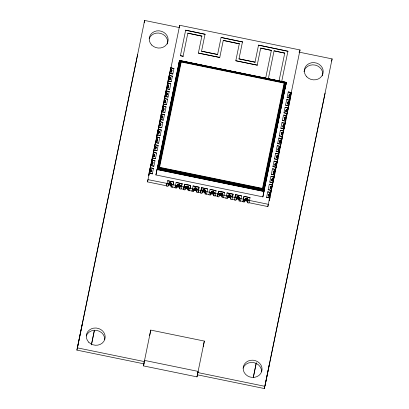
<?xml version="1.0" encoding="UTF-8"?>
<svg xmlns="http://www.w3.org/2000/svg" width="409" height="409" viewBox="0 0 409 409"><rect width="100%" height="100%" fill="white"/><g stroke="black" fill="none" stroke-linecap="round" stroke-linejoin="round"><path stroke-width="0.61" d="M262.869 196.882L263.974 191.31L262.506 188.416L159.566 167.301L157.015 169.561L155.916 174.95L262.869 196.882L286.346 82.413L179.566 60.45L178.304 65.997M173.073 184.674L171.591 184.617C171.892 183.743 171.248 182.792 170.359 182.634C168.237 182.24 168.165 185.072 167.946 186.443L166.489 186.146L167.041 183.436L147.986 179.633L147.526 181.898L166.575 185.809L167.618 180.717L173.636 181.949L173.073 184.776L175.512 185.277L176.11 182.455L182.123 183.692L181.029 189.127L179.577 188.83C179.904 187.48 180.957 184.853 178.851 184.372C177.971 184.168 177 184.791 176.939 185.717L175.533 185.175L175.067 187.547L172.608 187.046M189.571 190.625L192.031 191.029L193.089 185.937L199.101 187.174L198.079 192.266L200.517 192.767L201.576 187.68L207.593 188.912L207.031 191.739L209.485 192.245L210.068 189.423L216.085 190.655L215.517 193.483L217.977 193.984L217.43 196.591L218.881 196.893C218.948 195.354 219.459 192.266 221.693 193.212C222.389 193.523 222.767 194.341 222.527 195.067L224.014 195.119L223.478 197.833M217.977 193.984L218.554 191.161L224.572 192.394L218.534 191.264L217.43 196.591M188.615 187.859L190.021 188.401L190.614 185.43L184.597 184.198L183.472 189.628L184.924 189.924C183.932 184.198 191.223 185.696 188.063 190.568L189.035 190.768M223.529 197.593L225.967 198.089M224.572 192.394L223.994 195.221L226.463 195.727L227.046 192.905L233.064 194.137L231.964 199.577L230.512 199.275C230.84 197.93 231.893 195.297 229.786 194.822C228.907 194.618 227.941 195.241 227.874 196.162L226.417 195.865L225.916 198.334L226.888 198.534M197.128 189.224L197.056 189.842L198.513 190.144L198.007 192.608L196.555 192.312C197.092 190.87 197.838 187.828 195.41 187.823C194.653 187.833 193.978 188.437 193.917 189.198L192.46 188.902L191.959 191.371L192.93 191.565M205.047 194.05C205.369 192.705 206.422 190.073 204.316 189.597C203.437 189.393 202.47 190.016 202.404 190.942L200.952 190.64L200.451 193.109L201.903 193.406L202.455 190.696M151.003 168.012L153.431 168.406L150.185 167.741L149.919 169.055C152.25 169.132 151.514 172.721 149.336 171.872L149.07 173.186L152.312 173.856L149.28 173.334L147.526 181.898M155.451 158.58L152.225 157.813L152.496 156.499C154.668 157.347 155.41 153.758 153.073 153.682L153.344 152.368L156.586 153.032L155.451 158.58L152.439 157.961L151.979 160.231L154.991 160.819L151.765 160.052L151.494 161.371C153.83 161.443 153.089 165.037 150.916 164.183L150.645 165.502L153.891 166.166L150.86 165.65L150.4 167.889M158.605 143.206L155.384 142.439L155.655 141.125C157.828 141.974 158.569 138.38 156.233 138.308L156.504 136.989L159.745 137.659L158.605 143.206L155.599 142.588L155.139 144.827L158.145 145.446L154.924 144.679L154.653 145.998C156.99 146.069 156.248 149.663 154.075 148.81L153.804 150.129L157.046 150.793L154.019 150.272L152.808 156.197L153.82 156.836L154.326 154.367M162.22 118.252L162.496 116.647L161.944 115.645L160.972 115.246L161.243 113.932L164.484 114.597L163.344 120.144L160.338 119.525L159.878 121.764L162.884 122.383L159.663 121.616L159.392 122.935C161.55 122.961 161.166 126.355 159.05 125.798L158.298 129.479L161.304 130.067L158.084 129.305L157.813 130.619C160.149 130.696 159.408 134.285 157.235 133.436L156.964 134.75L160.205 135.415L157.179 134.898L155.967 140.824L156.703 141.171L157.204 138.702M163.038 106.391L166.064 106.907L162.823 106.243L162.552 107.562C164.883 107.633 164.147 111.228 161.974 110.374L161.703 111.693L164.945 112.357L161.918 111.836L161.458 114.075L164.484 114.597M164.617 98.702L167.644 99.218L164.403 98.554L164.132 99.873C166.463 99.944 165.727 103.538 163.554 102.685L163.283 104.004L166.524 104.668L163.498 104.152L162.802 107.541L163.789 102.736M166.959 95.195L167.23 93.584L166.683 92.582L165.711 92.183L165.982 90.87L169.224 91.534L166.197 91.018L166.657 88.779L169.663 89.392L170.804 83.845L167.562 83.18L167.291 84.499C169.623 84.571 168.886 88.165 166.714 87.311L166.443 88.63L169.663 89.392M170.118 79.816L170.389 78.211L169.842 77.204L168.871 76.81L169.142 75.496L172.383 76.161L169.352 75.639L169.812 73.4L172.823 74.019L173.963 68.472L170.722 67.807L170.451 69.121C172.782 69.198 172.046 72.792 169.873 71.938L169.602 73.252L172.823 74.019M171.136 186.847L170.885 185.747L169.858 185.103L170.359 182.634M215.037 195.85L213.534 195.793C213.861 194.444 214.914 191.816 212.808 191.34C211.928 191.136 210.957 191.755 210.896 192.68L209.505 192.143L208.938 194.853M239.004 201.018C239.331 199.669 240.38 197.041 238.273 196.56C237.394 196.356 236.428 196.98 236.361 197.905L234.909 197.608L235.533 194.643L241.55 195.88L240.988 198.702L243.427 199.203L244.025 196.386L250.042 197.619L249.48 200.446L268.309 204.311L267.849 206.576L249.015 202.716M248.064 199.669L247.992 200.292L249.495 200.349L248.948 203.058L247.491 202.757C248.028 201.32 248.774 198.278 246.351 198.268C245.589 198.283 244.914 198.881 244.853 199.648L243.396 199.347L242.895 201.816M277.184 155.532L276.683 158.002L278.105 157.864L278.606 155.394C276.433 154.546 275.692 158.135 278.028 158.211L276.525 165.548M278.273 155.839L279.081 151.892L276.075 151.274L277.21 145.727L280.456 146.391L280.185 147.71C278.013 146.857 277.271 150.451 279.608 150.522L278.371 156.545M284.112 115.2L286.52 115.696L286.98 113.457L283.969 112.838L285.109 107.291L288.35 107.956L288.079 109.269C285.906 108.421 285.17 112.015 287.501 112.086L285.998 119.428L284.582 119.566L285.083 117.097L286.499 116.959L286.77 115.645L283.529 114.98L282.389 120.522L285.4 121.141L284.475 125.65M288.094 108.037L288.56 105.767L285.548 105.149L286.689 99.602L289.93 100.266L289.659 101.585C287.486 100.732 286.75 104.326 289.081 104.397L287.578 111.739L286.162 111.877L286.663 109.413M286.689 99.602L289.674 100.317L290.139 98.078L287.128 97.465L288.268 91.918L291.51 92.582L291.239 93.896C289.066 93.047 288.33 96.636 290.661 96.713L289.158 104.055L288.11 104.034L288.611 101.565M181.565 186.412L180.129 186.121M232.501 196.862L231.065 196.565M242.961 201.576L244.025 196.386M173.636 181.949L172.542 187.388L171.57 187.189M182.123 183.692L181.56 186.514L184.019 187.02M233.064 194.137L232.496 196.964L234.976 197.368M144.392 363.938L76.897 350.099L77.352 347.854L144.847 361.694M82.153 324.516L77.531 347.246L137.603 54.637M144.167 22.694L144.622 20.45L179.617 27.628M91.509 344.352L94.387 330.221M148.564 175.655L149.336 171.872M149.919 169.055L149.413 171.524L150.287 168.457L150.052 169.597M149.684 170.21L150.916 164.183M150.993 163.84L152.496 156.499M154.075 148.81L152.808 156.197M155.655 141.125L154.152 148.462L155.4 149.147L155.906 146.683M157.235 133.436L155.967 140.824M159.05 125.798L157.312 133.089L158.283 133.487L158.784 131.018M162.47 117.02L161.811 117.925L160.394 118.063L158.891 125.399L159.863 125.798L160.364 123.329M161.974 110.374L160.471 117.715L161.095 117.894L161.601 115.425M163.554 102.685L162.051 110.026L163.298 110.711L163.799 108.247M167.209 93.958L166.55 94.862L165.134 95L163.631 102.342L164.602 102.736L165.103 100.266M166.714 87.311L165.21 94.653L166.182 95.046L166.683 92.582M167.562 83.18L166.79 86.964L167.762 87.362L168.263 84.893M148.82 175.604L149.28 173.334M150.4 167.92L151.151 164.234M151.729 161.417L151.228 163.886L151.964 164.234L152.47 161.765M151.979 160.2L151.749 161.335L152.439 157.961M167.521 83.41L168.293 79.627L169.709 79.484L170.369 78.584M169.873 71.938L168.37 79.28L169.617 79.965L170.118 77.495M170.722 67.807L169.945 71.59L170.573 71.769L171.074 69.3M154.387 148.513L154.888 146.044M155.139 144.858L155.64 142.404M157.547 133.135L158.068 130.589M159.127 125.451L159.761 122.332M159.878 121.795L160.338 119.525M160.706 117.761L161.34 114.643L161.11 115.788M161.458 114.106L161.918 111.836M161.959 111.657L162.209 110.42M162.286 110.077L162.787 107.608M163.866 102.388L165.078 96.463L168.084 97.081L169.224 91.534M165.441 94.699L165.947 92.235M166.192 91.043L166.944 87.362M167.02 87.015L167.526 84.545M172.383 76.161L171.243 81.708L168.237 81.089L167.772 83.359L170.804 83.845M168.6 79.326L169.121 76.774M169.73 73.835L169.98 72.603M170.18 71.641L170.681 69.172M179.239 27.551L179.699 25.281L300.022 49.959L299.562 52.229M150.543 169.234L150.042 171.703L150.389 171.923L150.89 169.454M151.621 164.014L152.122 161.55M153.201 156.33L153.702 153.861M154.781 148.641L155.282 146.177M156.361 140.957L156.862 138.487M157.94 133.268L158.441 130.798M159.515 125.578L160.021 123.114M162.675 110.205L163.181 107.736M164.254 102.516L164.755 100.052M165.834 94.832L166.335 92.362M167.414 87.143L167.915 84.678M168.994 79.458L169.495 76.989M153.544 156.545L154.05 154.081M155.123 148.861L155.63 146.391M161.443 118.109L161.944 115.645M163.022 110.425L163.523 107.956M169.341 79.673L169.842 77.204M171.422 69.52L170.921 71.989L171.197 72.275L171.698 69.811M150.665 172.209L151.166 169.745M152.368 163.907L152.746 162.056M156.979 141.463L157.48 138.994M158.559 133.774L159.06 131.304M160.267 125.471L160.64 123.62M161.846 117.782L162.22 115.931M164.878 103.027L165.379 100.558M166.458 95.338L166.959 92.869M168.16 87.035L168.539 85.184M150.977 171.933L151.35 170.083M152.557 164.249L152.93 162.399M154.137 156.56L154.51 154.709M155.711 148.876L156.09 147.025M157.291 141.187L157.669 139.336M158.999 132.884L159.249 131.647M160.451 125.814L160.829 123.963M151.187 171.688L151.437 170.456M152.767 164.004L153.017 162.767M162.03 118.124L162.409 116.274M163.61 110.44L163.989 108.59M165.19 102.751L165.568 100.9M166.77 95.062L167.148 93.211M168.35 87.378L168.728 85.527M154.326 156.693L154.597 155.083M155.926 148.631L156.177 147.393M157.506 140.941L157.756 139.709M159.086 133.252L159.336 132.02M160.665 125.568L160.916 124.331M162.24 117.879L162.496 116.647M169.929 79.689L170.302 77.838M171.509 71.999L171.882 70.149M160.64 125.941L160.89 124.709M163.672 110.921L164.075 108.958M165.277 103.124L165.65 101.274M166.979 94.816L167.23 93.584M168.559 87.132L168.81 85.895M170.139 79.443L170.389 78.211M171.719 71.754L171.969 70.522M156.586 153.032L153.559 152.516M159.745 137.659L156.719 137.138M158.298 129.454L158.758 127.214L161.785 127.731L158.544 127.066L158.815 125.747M163.344 120.144L160.123 119.377L160.394 118.063M168.084 97.081L164.863 96.314L165.134 95M171.243 81.708L168.022 80.941L168.293 79.627M173.963 68.472L170.931 67.955M180.415 55.706L183.089 56.253L180.415 55.706L185.66 30.184L205.027 34.259L185.66 30.184M187.838 33.155L201.852 36.13L187.838 33.155L183.089 56.253M167.618 180.717L173.615 182.046M168.626 183.375L168.125 185.844L169.035 185.129L169.536 182.665M168.35 185.533L168.856 183.063M168.661 185.292L169.162 182.823M169.444 185.067L169.945 182.598M170.256 185.231L170.757 182.767M170.604 185.451L171.105 182.987M170.885 185.747L171.386 183.278M171.074 186.09L171.576 183.626M171.085 187.087L171.662 183.999M198.37 53.078L219.761 57.47L198.37 53.078L201.872 36.033M201.545 51.207L217.588 54.499L201.545 51.207L205.047 34.162M174.98 187.884L175.481 185.42M176.11 182.455L182.102 183.789M176.985 185.476L176.432 188.186L175.466 187.987M177.117 185.119L176.611 187.588C177.296 186.289 179.531 186.744 179.648 188.206L180.149 185.742M176.841 187.276L177.342 184.807M177.153 187.031L177.654 184.561M177.521 186.872L178.022 184.403M177.93 186.806L178.431 184.341M178.35 186.841L178.851 184.372M178.743 186.974L179.244 184.505M179.096 187.194L179.597 184.725M179.372 187.486L179.873 185.021M179.561 187.833L180.062 185.364M143.426 365.891L144.541 360.406L198.109 371.392L196.995 376.878L143.426 365.891L150.773 330.094L204.336 341.08L203.222 346.561M149.653 335.574L150.773 330.094M183.472 189.628L184.597 184.198M185.103 189.326L185.604 186.857M185.834 186.55L185.328 189.014L186.836 188.585L188.053 189.571L188.554 187.107M185.64 188.774L186.141 186.305M186.013 188.615L186.514 186.146M186.422 188.549L186.923 186.08M186.836 188.585L187.337 186.115M187.235 188.718L187.736 186.248M187.583 188.938L188.084 186.468M187.864 189.229L188.365 186.76M188.135 189.95L188.641 187.48M189.52 190.87L190.614 185.43M221.09 37.449L242.46 41.938L221.09 37.449L217.588 54.499M193.089 185.937L199.086 187.271L198.513 190.144M223.263 40.419L239.285 43.809L223.263 40.419L219.761 57.47M193.411 191.668L194.096 188.6M193.59 191.069L194.321 188.288M193.82 190.758L194.633 188.048M194.132 190.512L194.5 190.354L195.006 187.884M194.5 190.354L194.909 190.287L195.41 187.823M195.829 187.859L195.328 190.323L194.909 190.287M196.223 187.987L195.722 190.456L196.54 191.315L197.041 188.846M196.075 190.676L196.576 188.206M196.351 190.967L196.852 188.503M200.952 190.64L201.576 187.68M202.583 190.343L202.082 192.808L202.992 192.097L203.493 189.628M202.307 192.496L202.813 190.032M202.619 192.256L203.12 189.786M203.401 192.031L203.902 189.561M204.316 189.597L203.815 192.066L204.843 192.711L205.119 193.431L205.62 190.962M204.214 192.199L204.715 189.73M204.561 192.419L205.062 189.95M204.843 192.711L205.344 190.241M205.032 193.058L205.533 190.589M207.593 188.912L201.555 187.777M235.804 60.757L257.195 65.143L235.804 60.757L239.306 43.712M210.068 189.423L216.085 190.655M210.942 192.44L210.395 195.149L209.423 194.95M211.075 192.082L210.574 194.551C211.254 193.252 213.488 193.708 213.605 195.175L214.106 192.705M210.799 194.239L211.3 191.77M211.11 193.994L211.611 191.53M211.479 193.835L211.985 191.371M238.979 58.886L255.022 62.173L238.979 58.886L242.481 41.836M211.888 193.774L212.389 191.305M212.307 193.805L212.808 191.34M212.7 193.938L213.201 191.473M213.053 194.157L213.554 191.693M213.329 194.449L213.83 191.985M213.518 194.796L214.019 192.327M214.986 196.09L215.538 193.38L214.086 193.084M219.791 193.513L219.29 195.983L220.794 195.548L222.01 196.54L222.511 194.071M219.597 195.737L220.098 193.268M219.97 195.579L220.471 193.109M220.379 195.512L220.88 193.048M220.794 195.548L221.295 193.079M221.192 195.681L221.693 193.212M221.54 195.901L222.041 193.431M221.821 196.192L222.322 193.723M222.598 194.444L222.026 197.537L222.992 197.736M227.046 192.905L233.043 194.234M227.373 198.631L227.92 195.921M258.524 45.128L287.916 51.258L258.524 45.128L255.022 62.173M228.053 195.563L227.552 198.033L228.089 197.481L229.285 197.291L229.786 194.822M227.777 197.721L228.278 195.251M228.089 197.481L228.59 195.011M228.457 197.317L228.963 194.853M228.866 197.256L229.367 194.786M230.185 194.955L229.679 197.419L230.497 198.278L230.998 195.814M230.032 197.639L230.533 195.175M260.697 48.098L271.371 50.389L260.697 48.098L257.195 65.143M230.308 197.936L230.809 195.466M230.584 198.656L231.085 196.187M236.412 197.665L235.86 200.374L234.408 200.073L235.533 194.643M236.54 197.307L236.039 199.776L236.949 199.06L237.45 196.591M236.269 199.464L236.77 196.995M236.576 199.219L237.077 196.749M237.358 198.994L237.859 196.53M238.273 196.56L237.772 199.03L238.989 200.021L239.49 197.552M238.171 199.163L238.672 196.693M238.519 199.382L239.02 196.913M238.8 199.674L239.301 197.21M239.076 200.395L239.577 197.93M241.55 195.88L235.512 194.745M274.066 50.839L284.741 53.134L274.066 50.839L268.345 78.681M245.032 199.045L244.352 202.112L243.381 201.913M244.531 201.514L245.257 198.738M244.756 201.202L245.569 198.493M245.068 200.962L245.436 200.804L245.942 198.334M245.436 200.804L245.845 200.737L246.351 198.268M247.563 202.138L247.287 201.417L246.264 200.773L246.765 198.304M246.658 200.906L247.164 198.437M247.01 201.126L247.511 198.656M247.287 201.417L247.788 198.948M247.476 201.76L247.982 199.295M250.042 197.619L244.004 196.484M285.257 87.93L286.346 82.413L179.454 60.491L155.916 174.95M269.142 200.282L269.603 198.012L266.617 197.296L269.858 197.961L269.357 200.43M269.628 199.111L270.129 196.647C267.798 196.571 268.534 192.982 270.707 193.83L270.978 192.516L267.737 191.852L270.124 192.445M268.176 189.71L271.438 190.277L271.709 188.958C269.373 188.886 270.114 185.292 272.287 186.146L272.558 184.827L269.316 184.162L268.176 189.71L271.182 190.328L270.722 192.567M269.756 182.02L273.018 182.588L273.289 181.274C270.952 181.197 271.694 177.603 273.866 178.457L274.137 177.138L270.896 176.473L269.756 182.02L272.762 182.639L271.842 187.148M270.896 176.473L273.882 177.194L274.505 174.152M271.336 174.336L274.597 174.899L274.868 173.585C272.532 173.513 273.273 169.919 275.446 170.768L275.717 169.454L272.476 168.789L271.336 174.336L274.342 174.95L273.882 177.194M272.476 168.789L275.461 169.505L275.922 167.266L272.936 166.55L276.177 167.215L276.448 165.896C274.112 165.824 274.853 162.23 277.026 163.084L277.297 161.765L274.056 161.1L272.915 166.647M274.056 161.1L277.041 161.816L277.501 159.576L274.516 158.861L277.757 159.525L278.028 158.211M278.606 155.394L278.877 154.081L275.635 153.416L278.018 154.009M276.075 151.274L279.337 151.841L279.608 150.522M277.21 145.727L280.201 146.442M277.655 143.585L280.917 144.152L281.188 142.833C278.851 142.761 279.592 139.167 281.765 140.021L282.036 138.702L278.79 138.037L277.655 143.585L280.661 144.203L279.971 147.593M278.79 138.037L281.781 138.753M279.229 135.9L282.496 136.463L282.762 135.149C280.431 135.072 281.167 131.483 283.345 132.332L283.611 131.018L280.369 130.353L279.229 135.9L282.241 136.514L281.32 141.023M280.369 130.353L283.36 131.069L283.861 128.646M280.809 128.211L284.071 128.779L284.342 127.46C282.011 127.388 282.747 123.794 284.925 124.648L285.191 123.329L281.949 122.664L280.809 128.211L283.82 128.83L283.36 131.069M281.949 122.664L284.337 123.257M282.389 120.522L285.651 121.09L285.922 119.776C284.562 119.771 283.79 117.807 285.083 117.097M283.969 112.838L287.23 113.405L287.501 112.086M285.109 107.291L288.1 108.007L288.56 105.767M285.548 105.149L288.81 105.716L289.081 104.397M287.128 97.465L290.39 98.027L290.661 96.713M288.268 91.918L291.254 92.633M268.509 195.753L268.759 194.52M270.088 188.063L270.339 186.831M271.668 180.379L271.919 179.142M273.115 173.043L273.498 171.458M274.822 165.001L275.078 163.769M276.274 157.669L276.525 156.437M277.854 149.98L278.105 148.748M276.279 157.935L276.653 156.085M277.982 149.628L278.232 148.395M279.562 141.943L279.812 140.706M281.141 134.254L281.392 133.022M285.753 111.545L286.003 110.312M287.333 103.86L287.583 102.623M288.912 96.171L289.163 94.939M268.606 196.059L268.984 194.209M270.185 188.375L270.564 186.524M271.765 180.686L272.143 178.835M273.345 173.002L273.723 171.151M274.925 165.313L275.303 163.462M284.301 118.881L284.552 117.644M285.881 111.192L286.131 109.96M287.461 103.508L287.711 102.27M288.912 96.437L289.291 94.586M276.504 157.623L276.878 155.773M278.084 149.939L278.457 148.089M279.664 142.25L280.037 140.399M281.244 134.566L281.617 132.715M282.824 126.877L283.197 125.026M284.398 119.188L284.776 117.337M285.978 111.504L286.356 109.653M287.558 103.814L287.936 101.964M289.137 96.13L289.516 94.275M268.912 195.819L269.291 193.968M270.87 186.284L270.369 188.748L271.786 188.61L273.289 181.274M271.944 181.064L272.45 178.595M273.524 173.375L274.03 170.911M275.61 163.222L275.104 165.691L275.876 165.466L276.377 163.002M278.764 147.848L278.263 150.313L279.684 150.175L281.188 142.833M279.843 142.629L280.344 140.159M281.423 134.939L281.924 132.47M283.002 127.255L283.503 124.786M287.742 104.193L288.243 101.723M289.321 96.504L289.823 94.034M268.79 196.438L269.158 196.279L269.659 193.815M270.732 188.595L271.239 186.126M272.818 178.436L272.312 180.906L273.365 180.926L274.868 173.585M274.398 170.752L273.892 173.217L274.71 173.191L275.349 170.072M275.472 165.533L275.973 163.063M277.051 157.843L277.553 155.374M278.631 150.159L279.132 147.69M280.712 140.001L280.211 142.47L281.259 142.49L282.762 135.149M282.292 132.317L281.791 134.781L282.609 134.755L283.11 132.286M283.371 127.097L283.872 124.627M284.95 119.408L285.451 116.938M286.53 111.718L287.031 109.254M290.191 93.881L289.69 96.345L290.502 96.32L291.004 93.85M269.158 196.279L269.562 196.218L270.063 193.748M271.136 188.529L271.642 186.059M272.716 180.844L273.222 178.375M274.296 173.155L274.802 170.686M277.455 157.782L277.956 155.313M279.035 150.093L279.536 147.623M280.615 142.404L281.116 139.939M282.195 134.719L282.696 132.25M283.774 127.03L284.275 124.566M285.354 119.346L285.855 116.877M286.934 111.657L287.435 109.188M288.514 103.968L289.015 101.504M290.093 96.284L290.594 93.814M269.562 196.218L269.971 196.254L270.472 193.784M270.722 192.598L271.474 188.912M271.55 188.564L272.051 186.095M272.803 182.455L272.302 184.909L269.899 184.387M273.13 180.875L273.652 178.324M275.461 169.536L276.213 165.849M276.29 165.502L276.791 163.033M277.041 161.846L277.501 159.576M277.542 159.398L277.793 158.16M277.869 157.813L279.081 151.892M279.122 151.708L279.373 150.476M279.449 150.129L279.95 147.659M279.971 147.577L280.661 144.203M281.029 142.439L282.241 136.514M284.189 127.066L285.692 119.725M285.763 119.377L286.285 116.831L286.055 117.961M286.515 115.721L287.144 112.654M287.343 111.693L287.982 108.574L287.752 109.714M288.923 104.004L289.562 100.885L289.332 102.03M289.674 100.348L290.426 96.662M271.709 188.958L269.971 196.254M274.945 173.237L276.448 165.896M282.839 134.801L284.342 127.46M284.419 127.112L285.922 119.776M290.738 96.366L291.51 92.582M253.278 377.533L256.279 362.788M197.511 374.833L264.378 388.55L264.833 386.306L197.966 372.589M269.633 362.967L265.012 385.697L325.083 93.088M331.648 61.145L332.103 58.901L298.979 52.107M76.897 350.099L144.622 20.45M91.412 344.884L94.361 330.513M153.099 154.781L154.019 150.272M156.258 139.408L157.179 134.898M157.838 131.724L158.068 130.599M159.53 123.472L159.761 122.352M164.152 100.972L165.078 96.463M167.312 85.599L168.237 81.089M168.891 77.909L169.121 76.79M169.352 75.639L169.812 73.4M170.599 69.607L179.699 25.281M152.291 173.953L153.431 168.406M153.871 166.264L155.011 160.717M157.03 150.89L158.165 145.343M160.185 135.517L161.325 129.97M161.765 127.828L162.905 122.281M164.924 112.455L166.064 106.907M166.504 104.765L167.644 99.218M179.74 60.496L157.47 168.891L263.81 190.706L286.259 82.332L263.923 191.044L157.23 169.162L179.566 60.45L181.202 61.984L284.148 83.099L286.08 82.306M179.97 60.639L157.792 168.58L263.631 190.287L285.809 82.342M159.566 167.301L181.202 61.984M168.498 183.733L166.995 183.677M185.476 187.215L183.973 187.158M205.594 191.34L207.051 191.642L206.499 194.352L205.528 194.152M196.995 376.878L204.336 341.08M239.556 198.309L241.008 198.605L240.456 201.315L239.485 201.116M265.671 78.134L271.392 50.292M278.918 81.493L284.761 53.032M281.714 81.432L287.936 51.161M262.506 188.416L284.148 83.099M266.596 197.399L267.737 191.852M274.495 158.963L275.635 153.416M267.849 206.576L269.603 198.012M273.422 179.459L273.652 178.339M275.001 171.775L275.344 170.093M291.05 93.666L300.022 49.959M269.858 197.961L270.129 196.647M253.309 377.435L256.259 363.069M264.378 388.55L332.103 58.901M192.46 188.902L190.073 188.16M219.561 193.825L219.382 194.423L217.931 194.127M245.845 200.737L246.264 200.773M179.398 60.609L205.666 65.992M206.918 66.253L223.805 69.714M225.057 69.97L237.568 72.536M238.815 72.792L255.707 76.258M256.954 76.514L269.465 79.08M270.717 79.336L285.727 82.413M157.082 169.387L263.974 191.31M157.015 169.561L263.969 191.494M184.577 184.295L190.594 185.533M198.523 189.996L200.998 190.502M181.1 188.784L183.539 189.285M206.571 194.009L209.025 194.515M215.057 195.753L217.516 196.254M232.036 199.234L234.475 199.735M240.528 200.972L242.982 201.479M149.198 38.743A9.499 8.604 11.5 0 1 160.768 33.42A9.499 8.604 11.5 0 1 167.429 44.019M303.974 71.662A9.499 8.604 11.5 0 1 315.237 65.097A9.499 8.604 11.5 0 1 322.496 75.849M243.125 368.151A9.499 8.604 11.5 0 1 253.79 362.609A9.499 8.604 11.5 0 1 261.617 371.755A9.499 8.604 11.5 0 1 245.645 374.409A9.499 8.604 11.5 0 1 250.553 360.309A9.499 8.604 11.5 0 1 261.648 371.715M86.248 335.973A9.499 8.604 11.5 0 1 96.907 330.431A9.499 8.604 11.5 0 1 104.735 339.577M276.924 162.383L276.694 163.518L276.924 162.409M180.267 60.885L158.211 168.232L263.386 189.802L285.441 82.46L180.267 60.885M180.62 61.253L158.718 167.854L263.069 189.255L284.971 82.659L180.62 61.253M180.901 61.585L159.121 167.578L262.808 188.84L284.582 82.853L180.901 61.585M151.713 45.026A9.499 8.604 11.5 0 0 167.716 42.337A9.499 8.604 11.5 0 0 156.621 30.931A9.499 8.604 11.5 0 0 151.713 45.026M306.786 76.831A9.499 8.604 11.5 0 0 322.788 74.141A9.499 8.604 11.5 0 0 311.694 62.735A9.499 8.604 11.5 0 0 306.786 76.831M88.763 342.231A9.499 8.604 11.5 0 0 104.765 339.542A9.499 8.604 11.5 0 0 93.671 328.136A9.499 8.604 11.5 0 0 88.763 342.231"/></g></svg>
